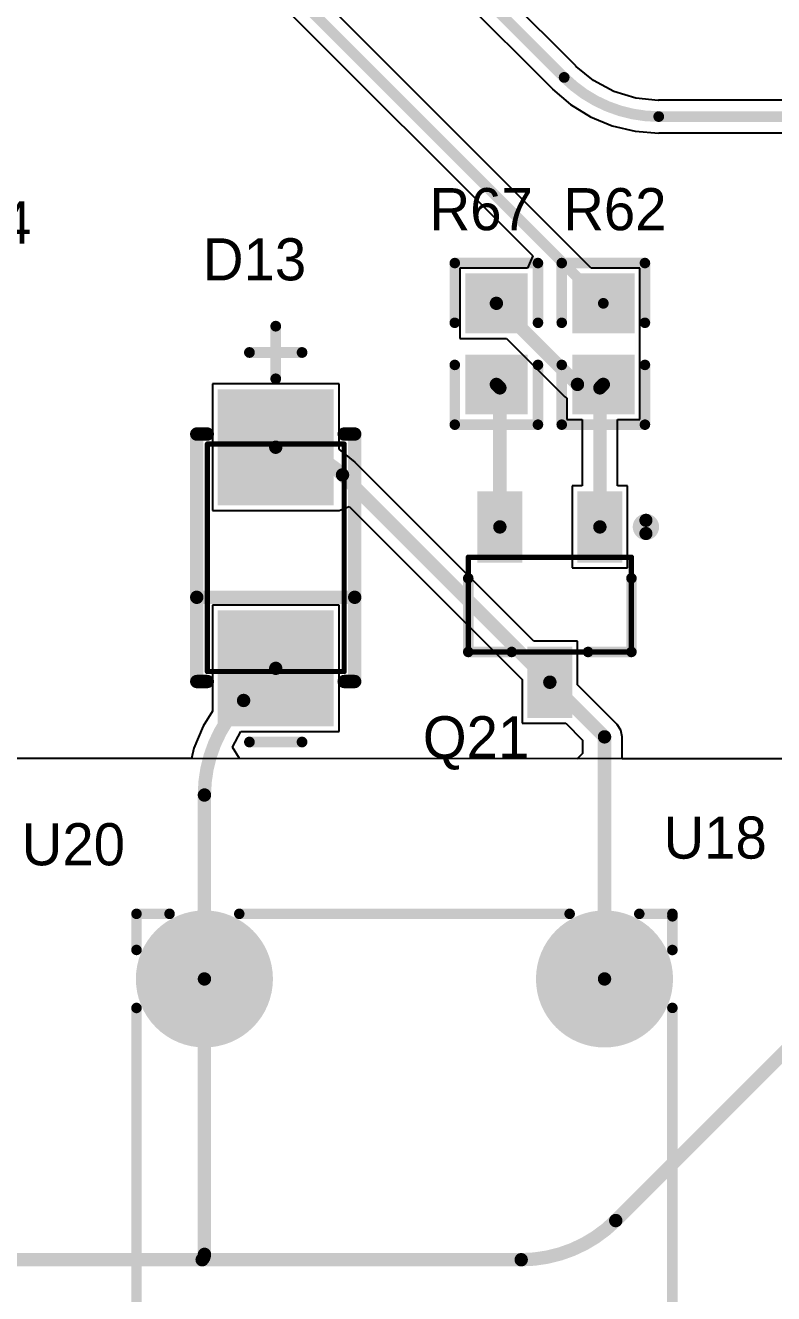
# Model space of a CAD drawing. Extents: x 32 to 132, y 19 to 123.
# Drawn here: x 98.5 to 112.71, y 42.66 to 66.76 of the extents above; entities that cross this region are included whole.
import ezdxf

# ---------------------------------------------------------------- set-up
doc = ezdxf.new("R2010")
doc.units = 0
doc.layers.get('0').update_dxf_attribs({"linetype": 'CONTINUOUS'})
for name, color, linetype in [('BOTTOMLAYER', 5, 'CONTINUOUS'), ('BOTTOMSOLDER', 6, 'CONTINUOUS'), ('MECHANICAL13', 56, 'CONTINUOUS'), ('MECHANICAL15', 56, 'CONTINUOUS'), ('MULTILAYER', 9, 'CONTINUOUS'), ('PADHOLELAYER', 156, 'CONTINUOUS'), ('TOPLAYER', 1, 'CONTINUOUS'), ('TOPOVERLAY', 2, 'CONTINUOUS'), ('TOPPASTE', 8, 'CONTINUOUS'), ('TOPSOLDER', 216, 'CONTINUOUS')]:
    doc.layers.add(name, color=color, linetype=linetype)

# ---------------------------------------------------------------- blocks, each defined once
blk = doc.blocks.new('SMA_DO_214AC__S1_61')
at = {"layer": 'MECHANICAL13', "const_width": 0.1}
for points in [[(-2.16, 1.3), (2.16, 1.3)], [(-2.16, 1.3), (-2.16, -1.3)], [(2.16, 1.3), (2.16, -1.3)], [(-2.16, -1.3), (2.16, -1.3)]]:
    blk.add_lwpolyline(points, dxfattribs=at)
at = {"layer": 'MECHANICAL13', "const_width": 0.05}
for points in [[(-2.185, 1.3, 1), (-2.135, 1.3, 1)], [(-2.185, 1.3, 1), (-2.135, 1.3, 1)], [(2.135, 1.3, 1), (2.185, 1.3, 1)], [(2.135, 1.3, 1), (2.185, 1.3, 1)], [(-2.185, -1.3, 1), (-2.135, -1.3, 1)], [(-2.185, -1.3, 1), (-2.135, -1.3, 1)], [(2.135, -1.3, 1), (2.185, -1.3, 1)], [(2.135, -1.3, 1), (2.185, -1.3, 1)]]:
    blk.add_lwpolyline(points, format="xyb", close=True, dxfattribs=at)
at = {"layer": 'MECHANICAL15', "const_width": 0.203}
for points in [[(-3.5, 0.5), (-3.5, -0.5)], [(3.9, 0.5), (3.9, -0.5)], [(3.4, 0), (4.4, 0)]]:
    blk.add_lwpolyline(points, dxfattribs=at)
at = {"layer": 'MECHANICAL15', "const_width": 0.102}
for points in [[(-3.551, 0.5, 1), (-3.449, 0.5, 1)], [(3.849, 0.5, 1), (3.951, 0.5, 1)], [(3.349, 0, 1), (3.451, 0, 1)], [(4.349, 0, 1), (4.451, 0, 1)], [(-3.551, -0.5, 1), (-3.449, -0.5, 1)], [(3.849, -0.5, 1), (3.951, -0.5, 1)]]:
    blk.add_lwpolyline(points, format="xyb", close=True, dxfattribs=at)
at = {"layer": 'TOPLAYER'}
for points in [[(-3.1, 1), (-3.1, -1), (-1.1, 1), (-1.1, -1)], [(1.1, 1), (1.1, -1), (3.1, 1), (3.1, -1)]]:
    blk.add_solid(points, dxfattribs=at)
at = {"layer": 'TOPOVERLAY', "const_width": 0.254}
for points in [[(-2.35, 1.5), (-2.35, 1.3)], [(-2.35, 1.5), (2.35, 1.5)], [(-0.75, 1.5), (-0.75, -1.5)], [(2.35, 1.5), (2.35, 1.3)], [(-2.35, -1.3), (-2.35, -1.5)], [(2.35, -1.3), (2.35, -1.5)], [(-2.35, -1.5), (2.35, -1.5)]]:
    blk.add_lwpolyline(points, dxfattribs=at)
at = {"layer": 'TOPOVERLAY', "const_width": 0.127}
for points in [[(-2.414, 1.5, 1), (-2.287, 1.5, 1)], [(-2.414, 1.5, 1), (-2.287, 1.5, 1)], [(-0.814, 1.5, 1), (-0.687, 1.5, 1)], [(2.287, 1.5, 1), (2.414, 1.5, 1)], [(2.287, 1.5, 1), (2.414, 1.5, 1)], [(-2.414, 1.3, 1), (-2.287, 1.3, 1)], [(2.287, 1.3, 1), (2.414, 1.3, 1)], [(-2.414, -1.3, 1), (-2.287, -1.3, 1)], [(2.287, -1.3, 1), (2.414, -1.3, 1)], [(-2.414, -1.5, 1), (-2.287, -1.5, 1)], [(-2.414, -1.5, 1), (-2.287, -1.5, 1)], [(-0.814, -1.5, 1), (-0.687, -1.5, 1)], [(2.287, -1.5, 1), (2.414, -1.5, 1)], [(2.287, -1.5, 1), (2.414, -1.5, 1)]]:
    blk.add_lwpolyline(points, format="xyb", close=True, dxfattribs=at)
at = {"layer": 'TOPPASTE'}
for points in [[(-3.1, 1), (-3.1, -1), (-1.1, 1), (-1.1, -1)], [(1.1, 1), (1.1, -1), (3.1, 1), (3.1, -1)]]:
    blk.add_solid(points, dxfattribs=at)
at = {"layer": 'TOPSOLDER'}
for points in [[(-3.202, 1.102), (-3.202, -1.102), (-0.998, 1.102), (-0.998, -1.102)], [(0.998, 1.102), (0.998, -1.102), (3.202, 1.102), (3.202, -1.102)]]:
    blk.add_solid(points, dxfattribs=at)
blk = doc.blocks.new('SOT_23_3L_84')
at = {"layer": 'MECHANICAL13', "const_width": 0.1}
for points in [[(-0.9, 1.55), (-0.9, -1.55)], [(-0.9, 1.55), (0.9, 1.55)], [(0.9, 1.55), (0.9, -1.55)], [(-0.9, -1.55), (0.9, -1.55)]]:
    blk.add_lwpolyline(points, dxfattribs=at)
at = {"layer": 'MECHANICAL13', "const_width": 0.05}
for points in [[(-0.925, 1.55, 1), (-0.875, 1.55, 1)], [(-0.925, 1.55, 1), (-0.875, 1.55, 1)], [(0.875, 1.55, 1), (0.925, 1.55, 1)], [(0.875, 1.55, 1), (0.925, 1.55, 1)], [(-0.925, -1.55, 1), (-0.875, -1.55, 1)], [(-0.925, -1.55, 1), (-0.875, -1.55, 1)], [(0.875, -1.55, 1), (0.925, -1.55, 1)], [(0.875, -1.55, 1), (0.925, -1.55, 1)]]:
    blk.add_lwpolyline(points, format="xyb", close=True, dxfattribs=at)
at = {"layer": 'TOPLAYER'}
for points in [[(0.9, 1.275), (0.9, 0.625), (2.05, 1.275), (2.05, 0.625)], [(-2.05, 0.325), (-2.05, -0.325), (-0.9, 0.325), (-0.9, -0.325)], [(0.9, -0.625), (0.9, -1.275), (2.05, -0.625), (2.05, -1.275)]]:
    blk.add_solid(points, dxfattribs=at)
at = {"layer": 'TOPOVERLAY', "const_width": 0.2}
for points in [[(-0.9, 1.55), (0.5, 1.55)], [(-0.9, 1.55), (-0.9, 0.725)], [(-0.9, -0.725), (-0.9, -1.55)], [(-0.9, -1.55), (0.5, -1.55)]]:
    blk.add_lwpolyline(points, dxfattribs=at)
at = {"layer": 'TOPOVERLAY'}
for points, const_width in [([(-0.95, 1.55, 1), (-0.85, 1.55, 1)], 0.1), ([(-0.95, 1.55, 1), (-0.85, 1.55, 1)], 0.1), ([(0.45, 1.55, 1), (0.55, 1.55, 1)], 0.1), ([(-0.95, 0.725, 1), (-0.85, 0.725, 1)], 0.1), ([(-0.95, -0.725, 1), (-0.85, -0.725, 1)], 0.1), ([(-0.95, -1.55, 1), (-0.85, -1.55, 1)], 0.1), ([(-0.95, -1.55, 1), (-0.85, -1.55, 1)], 0.1), ([(0.45, -1.55, 1), (0.55, -1.55, 1)], 0.1), ([(1.6, -1.825, 1), (1.35, -1.825, 1)], 0.25), ([(1.288, -1.825, 1), (1.412, -1.825, 1)], 0.125), ([(1.538, -1.825, 1), (1.663, -1.825, 1)], 0.125)]:
    blk.add_lwpolyline(points, format="xyb", close=True, dxfattribs=dict(at, const_width=const_width))
at = {"layer": 'TOPPASTE'}
for points in [[(0.9, 1.275), (0.9, 0.625), (2.05, 1.275), (2.05, 0.625)], [(-2.05, 0.325), (-2.05, -0.325), (-0.9, 0.325), (-0.9, -0.325)], [(0.9, -0.625), (0.9, -1.275), (2.05, -0.625), (2.05, -1.275)]]:
    blk.add_solid(points, dxfattribs=at)
at = {"layer": 'TOPSOLDER'}
for points in [[(0.798, 1.377), (0.798, 0.523), (2.152, 1.377), (2.152, 0.523)], [(-2.152, 0.427), (-2.152, -0.427), (-0.798, 0.427), (-0.798, -0.427)], [(0.798, -0.523), (0.798, -1.377), (2.152, -0.523), (2.152, -1.377)]]:
    blk.add_solid(points, dxfattribs=at)
blk = doc.blocks.new('0603_R_131')
at = {"layer": 'TOPLAYER'}
for points in [[(-1.235, -0.49), (-0.305, -0.49), (-1.235, 0.49), (-0.305, 0.49)], [(0.305, -0.49), (1.235, -0.49), (0.305, 0.49), (1.235, 0.49)]]:
    blk.add_solid(points, dxfattribs=at)
at = {"layer": 'TOPOVERLAY', "const_width": 0.2}
for points in [[(-1.535, -0.79), (-1.535, 0.79)], [(-0.4, 0.79), (-1.535, 0.79)], [(1.535, 0.79), (0.4, 0.79)], [(1.535, -0.79), (1.535, 0.79)], [(-0.4, -0.79), (-1.535, -0.79)], [(1.535, -0.79), (0.4, -0.79)]]:
    blk.add_lwpolyline(points, dxfattribs=at)
at = {"layer": 'TOPOVERLAY', "const_width": 0.1}
for points in [[(-1.585, 0.79, 1), (-1.485, 0.79, 1)], [(-1.585, 0.79, 1), (-1.485, 0.79, 1)], [(-0.45, 0.79, 1), (-0.35, 0.79, 1)], [(0.35, 0.79, 1), (0.45, 0.79, 1)], [(1.485, 0.79, 1), (1.585, 0.79, 1)], [(1.485, 0.79, 1), (1.585, 0.79, 1)], [(-1.585, -0.79, 1), (-1.485, -0.79, 1)], [(-1.585, -0.79, 1), (-1.485, -0.79, 1)], [(-0.45, -0.79, 1), (-0.35, -0.79, 1)], [(0.35, -0.79, 1), (0.45, -0.79, 1)], [(1.485, -0.79, 1), (1.585, -0.79, 1)], [(1.485, -0.79, 1), (1.585, -0.79, 1)]]:
    blk.add_lwpolyline(points, format="xyb", close=True, dxfattribs=at)
at = {"layer": 'TOPPASTE'}
for points in [[(-1.235, -0.49), (-0.305, -0.49), (-1.235, 0.49), (-0.305, 0.49)], [(0.305, -0.49), (1.235, -0.49), (0.305, 0.49), (1.235, 0.49)]]:
    blk.add_solid(points, dxfattribs=at)
at = {"layer": 'TOPSOLDER'}
for points in [[(-1.337, -0.592), (-0.203, -0.592), (-1.337, 0.592), (-0.203, 0.592)], [(0.203, -0.592), (1.337, -0.592), (0.203, 0.592), (1.337, 0.592)]]:
    blk.add_solid(points, dxfattribs=at)
blk = doc.blocks.new('0603_R_135')
at = {"layer": 'TOPLAYER'}
for points in [[(-1.235, -0.49), (-0.305, -0.49), (-1.235, 0.49), (-0.305, 0.49)], [(0.305, -0.49), (1.235, -0.49), (0.305, 0.49), (1.235, 0.49)]]:
    blk.add_solid(points, dxfattribs=at)
at = {"layer": 'TOPOVERLAY', "const_width": 0.2}
for points in [[(-1.535, 0.79), (-1.535, -0.79)], [(-1.535, 0.79), (-0.4, 0.79)], [(0.4, 0.79), (1.535, 0.79)], [(1.535, 0.79), (1.535, -0.79)], [(-1.535, -0.79), (-0.4, -0.79)], [(0.4, -0.79), (1.535, -0.79)]]:
    blk.add_lwpolyline(points, dxfattribs=at)
at = {"layer": 'TOPOVERLAY', "const_width": 0.1}
for points in [[(-1.585, 0.79, 1), (-1.485, 0.79, 1)], [(-1.585, 0.79, 1), (-1.485, 0.79, 1)], [(-0.45, 0.79, 1), (-0.35, 0.79, 1)], [(0.35, 0.79, 1), (0.45, 0.79, 1)], [(1.485, 0.79, 1), (1.585, 0.79, 1)], [(1.485, 0.79, 1), (1.585, 0.79, 1)], [(-1.585, -0.79, 1), (-1.485, -0.79, 1)], [(-1.585, -0.79, 1), (-1.485, -0.79, 1)], [(-0.45, -0.79, 1), (-0.35, -0.79, 1)], [(0.35, -0.79, 1), (0.45, -0.79, 1)], [(1.485, -0.79, 1), (1.585, -0.79, 1)], [(1.485, -0.79, 1), (1.585, -0.79, 1)]]:
    blk.add_lwpolyline(points, format="xyb", close=True, dxfattribs=at)
at = {"layer": 'TOPPASTE'}
for points in [[(-1.235, -0.49), (-0.305, -0.49), (-1.235, 0.49), (-0.305, 0.49)], [(0.305, -0.49), (1.235, -0.49), (0.305, 0.49), (1.235, 0.49)]]:
    blk.add_solid(points, dxfattribs=at)
at = {"layer": 'TOPSOLDER'}
for points in [[(-1.337, -0.592), (-0.203, -0.592), (-1.337, 0.592), (-0.203, 0.592)], [(0.203, -0.592), (1.337, -0.592), (0.203, 0.592), (1.337, 0.592)]]:
    blk.add_solid(points, dxfattribs=at)
blk = doc.blocks.new('HF32F_005_HS_155')
at = {"layer": 'BOTTOMLAYER', "const_width": 1.2}
for points in [[(-0.6, 7.6, 1), (0.6, 7.6, 1)], [(14.64, 7.62, 1), (15.84, 7.62, 1)], [(-0.6, 0, 1), (0.6, 0, 1)], [(12.1, 0, 1), (13.3, 0, 1)]]:
    blk.add_lwpolyline(points, format="xyb", close=True, dxfattribs=at)
at = {"layer": 'BOTTOMSOLDER', "const_width": 1.302}
for points in [[(14.589, 7.62, 1), (15.891, 7.62, 1)], [(-0.651, 7.6, 1), (0.651, 7.6, 1)], [(-0.651, 0, 1), (0.651, 0, 1)], [(12.049, 0, 1), (13.351, 0, 1)]]:
    blk.add_lwpolyline(points, format="xyb", close=True, dxfattribs=at)
at = {"layer": 'MECHANICAL15', "const_width": 0.00254}
blk.add_lwpolyline([(7.946, 4.137), (7.997, 4.188)], dxfattribs=at)
at = {"layer": 'MECHANICAL15', "const_width": 0.00127}
for points in [[(7.946, 4.137, 1), (7.947, 4.137, 1)], [(7.996, 4.188, 1), (7.998, 4.188, 1)]]:
    blk.add_lwpolyline(points, format="xyb", close=True, dxfattribs=at)
at = {"layer": 'MULTILAYER', "const_width": 1.2}
for points in [[(-0.6, 7.6, 1), (0.6, 7.6, 1)], [(14.64, 7.62, 1), (15.84, 7.62, 1)], [(-0.6, 0, 1), (0.6, 0, 1)], [(12.1, 0, 1), (13.3, 0, 1)]]:
    blk.add_lwpolyline(points, format="xyb", close=True, dxfattribs=at)
at = {"layer": 'PADHOLELAYER', "const_width": 0.7}
for points in [[(-0.35, 7.6, 1), (0.35, 7.6, 1)], [(14.89, 7.62, 1), (15.59, 7.62, 1)], [(-0.35, 0, 1), (0.35, 0, 1)], [(12.35, 0, 1), (13.05, 0, 1)]]:
    blk.add_lwpolyline(points, format="xyb", close=True, dxfattribs=at)
at = {"layer": 'TOPLAYER', "const_width": 1.2}
for points in [[(-0.6, 7.6, 1), (0.6, 7.6, 1)], [(14.64, 7.62, 1), (15.84, 7.62, 1)], [(-0.6, 0, 1), (0.6, 0, 1)], [(12.1, 0, 1), (13.3, 0, 1)]]:
    blk.add_lwpolyline(points, format="xyb", close=True, dxfattribs=at)
at = {"layer": 'TOPOVERLAY', "const_width": 0.2}
for points in [[(-1.237, 8.261), (-1.237, 8.89)], [(-0.55, 8.89), (-1.19, 8.89)], [(14.644, 8.89), (0.55, 8.89)], [(17.18, 8.89), (15.836, 8.89)], [(17.163, -1.27), (17.163, 8.89)], [(17.17, 8.56), (17.17, 8.89)], [(-1.237, 0.662), (-1.237, 6.938)], [(-1.237, -1.29), (-1.237, -0.662)], [(-0.551, -1.29), (-1.237, -1.29)], [(12.149, -1.29), (0.551, -1.29)], [(17.163, -1.29), (13.251, -1.29)]]:
    blk.add_lwpolyline(points, dxfattribs=at)
at = {"layer": 'TOPOVERLAY', "const_width": 0.1}
for points in [[(-1.287, 8.89, 1), (-1.187, 8.89, 1)], [(-1.24, 8.89, 1), (-1.14, 8.89, 1)], [(-0.6, 8.89, 1), (-0.5, 8.89, 1)], [(0.5, 8.89, 1), (0.6, 8.89, 1)], [(14.594, 8.89, 1), (14.694, 8.89, 1)], [(15.786, 8.89, 1), (15.886, 8.89, 1)], [(17.113, 8.89, 1), (17.213, 8.89, 1)], [(17.12, 8.89, 1), (17.22, 8.89, 1)], [(17.13, 8.89, 1), (17.23, 8.89, 1)], [(17.12, 8.56, 1), (17.22, 8.56, 1)], [(-1.287, 8.261, 1), (-1.187, 8.261, 1)], [(-1.287, 6.938, 1), (-1.187, 6.938, 1)], [(-1.287, 0.662, 1), (-1.187, 0.662, 1)], [(-1.287, -0.662, 1), (-1.187, -0.662, 1)], [(-1.287, -1.29, 1), (-1.187, -1.29, 1)], [(-1.287, -1.29, 1), (-1.187, -1.29, 1)], [(-0.601, -1.29, 1), (-0.501, -1.29, 1)], [(0.501, -1.29, 1), (0.601, -1.29, 1)], [(12.099, -1.29, 1), (12.199, -1.29, 1)], [(13.201, -1.29, 1), (13.301, -1.29, 1)], [(17.113, -1.27, 1), (17.213, -1.27, 1)], [(17.113, -1.29, 1), (17.213, -1.29, 1)]]:
    blk.add_lwpolyline(points, format="xyb", close=True, dxfattribs=at)
at = {"layer": 'TOPSOLDER', "const_width": 1.302}
for points in [[(14.589, 7.62, 1), (15.891, 7.62, 1)], [(-0.651, 7.6, 1), (0.651, 7.6, 1)], [(-0.651, 0, 1), (0.651, 0, 1)], [(12.049, 0, 1), (13.351, 0, 1)]]:
    blk.add_lwpolyline(points, format="xyb", close=True, dxfattribs=at)

msp = doc.modelspace()

# ---------------------------------------------------------------- linework, layer by layer
at = {"layer": 'BOTTOMLAYER'}
msp.add_line((115.689, 52.823), (75.852, 52.832), dxfattribs=at)
at = {"layer": 'BOTTOMLAYER', "const_width": 0.254}
for points in [[(101.896, 43.409), (101.896, 48.641)], [(109.71, 44.051), (114.3, 48.641)], [(89.535, 43.307), (101.854, 43.307)], [(101.854, 43.307), (107.914, 43.307)]]:
    msp.add_lwpolyline(points, dxfattribs=at)
at = {"layer": 'BOTTOMLAYER', "const_width": 0.127}
for points in [[(101.833, 48.641, 1), (101.96, 48.641, 1)], [(109.646, 44.051, 1), (109.773, 44.051, 1)], [(109.646, 44.051, 1), (109.773, 44.051, 1)], [(101.79, 43.307, 1), (101.918, 43.307, 1)], [(101.79, 43.307, 1), (101.918, 43.307, 1)], [(101.79, 43.307, 1), (101.918, 43.307, 1)], [(101.833, 43.409, 1), (101.96, 43.409, 1)], [(101.833, 43.409, 1), (101.96, 43.409, 1)], [(107.85, 43.307, 1), (107.977, 43.307, 1)], [(107.85, 43.307, 1), (107.977, 43.307, 1)]]:
    msp.add_lwpolyline(points, format="xyb", close=True, dxfattribs=at)
at = {"layer": 'BOTTOMLAYER', "const_width": 0.254}
for points in [[(109.71, 44.051, -0.198912), (107.914, 43.307)], [(101.896, 43.409, -0.198912), (101.854, 43.307)]]:
    msp.add_lwpolyline(points, format="xyb", dxfattribs=at)
at = {"layer": 'TOPLAYER'}
for p, q in [((108.95, 65.988), (104.85, 70.088)), ((104.41, 69.648), (108.51, 65.548)), ((109.245, 62.144), (101.81, 69.58)), ((101.37, 69.14), (108.132, 62.379)), ((108.957, 65.976), (108.95, 65.988)), ((109.285, 65.707), (108.957, 65.976)), ((108.51, 65.548), (108.508, 65.546)), ((108.508, 65.546), (108.849, 65.255)), ((109.671, 65.501), (109.285, 65.707)), ((110.09, 65.374), (109.671, 65.501)), ((110.513, 65.332), (110.09, 65.374)), ((110.526, 65.335), (110.513, 65.332)), ((117.32, 65.335), (110.526, 65.335)), ((108.849, 65.255), (109.231, 65.021)), ((109.231, 65.021), (109.644, 64.85)), ((109.644, 64.85), (110.08, 64.746)), ((110.08, 64.746), (110.526, 64.71)), ((110.526, 64.71), (110.526, 64.713)), ((110.526, 64.713), (117.32, 64.713)), ((108.09, 62.279), (108.034, 62.144)), ((108.132, 62.379), (108.09, 62.279)), ((108.09, 62.279), (108.09, 62.279)), ((108.034, 62.144), (106.749, 62.144)), ((106.749, 62.144), (106.749, 60.808)), ((110.167, 62.144), (109.245, 62.144)), ((110.167, 60.808), (110.167, 62.144)), ((106.749, 60.808), (107.634, 60.808)), ((107.634, 60.808), (108.744, 59.698)), ((110.167, 60.604), (110.167, 60.808)), ((110.167, 60.808), (110.167, 60.808)), ((110.167, 59.268), (110.167, 60.604)), ((110.167, 60.604), (110.167, 60.604)), ((110.167, 60.604), (110.167, 60.604)), ((110.167, 60.604), (110.167, 60.604)), ((104.454, 59.945), (102.048, 59.945)), ((102.048, 59.945), (102.048, 57.539)), ((104.454, 58.708), (104.454, 59.945)), ((108.744, 59.698), (108.781, 59.673)), ((108.781, 59.673), (108.781, 59.268)), ((108.781, 59.268), (109.071, 59.268)), ((109.071, 59.268), (109.071, 58.006)), ((109.745, 58.006), (109.745, 59.268)), ((109.745, 59.268), (110.167, 59.268)), ((104.76, 58.457), (104.454, 58.708)), ((104.757, 58.455), (104.76, 58.457)), ((108.156, 55.056), (104.757, 58.455)), ((109.071, 58.006), (108.88, 58.006)), ((108.88, 58.006), (108.88, 56.45)), ((109.936, 58.006), (109.745, 58.006)), ((109.936, 56.45), (109.936, 58.006)), ((104.454, 57.539), (104.643, 57.617)), ((104.643, 57.617), (107.93, 54.33)), ((102.048, 57.539), (104.454, 57.539)), ((104.454, 57.539), (104.454, 57.539)), ((104.454, 57.539), (104.454, 57.539)), ((108.88, 56.45), (109.936, 56.45)), ((104.454, 55.745), (102.048, 55.745)), ((102.048, 55.745), (102.048, 53.731)), ((104.454, 53.339), (104.454, 55.745)), ((108.986, 55.056), (108.156, 55.056)), ((108.986, 54.226), (108.986, 55.056)), ((107.93, 54.33), (107.93, 53.5)), ((109.734, 53.478), (108.986, 54.226)), ((102.048, 53.731), (101.871, 53.442)), ((107.93, 53.5), (108.76, 53.5)), ((108.76, 53.5), (109.081, 53.179)), ((101.871, 53.442), (101.698, 53.025)), ((102.431, 53.044), (102.588, 53.339)), ((102.588, 53.339), (104.454, 53.339)), ((109.807, 53.369), (109.734, 53.478)), ((109.833, 53.24), (109.807, 53.369)), ((101.698, 53.025), (101.65, 52.826)), ((102.561, 52.826), (102.431, 53.044)), ((109.081, 53.179), (109.081, 52.925)), ((109.833, 52.824), (109.833, 53.24)), ((101.65, 52.826), (97.429, 52.827)), ((108.98, 52.825), (102.561, 52.826)), ((109.081, 52.925), (108.98, 52.825)), ((113.784, 52.823), (109.833, 52.824))]:
    msp.add_line(p, q, dxfattribs=at)
for points, const_width in [([(104.63, 69.868), (108.73, 65.768)], 0.203), ([(101.59, 69.36), (109.474, 61.476)], 0.203), ([(110.526, 65.024), (117.32, 65.024)], 0.203), ([(107.442, 61.476), (108.982, 59.936)], 0.254), ([(107.442, 59.936), (107.508, 59.87)], 0.254), ([(107.508, 57.228), (107.508, 59.87)], 0.254), ([(108.982, 59.936), (109.474, 59.936)], 0.254), ([(109.408, 59.87), (109.474, 59.936)], 0.254), ([(109.408, 57.228), (109.408, 59.87)], 0.254), ([(104.519, 58.217), (108.458, 54.278)], 0.254), ([(102.64, 53.931), (103.251, 54.542)], 0.254), ([(108.458, 54.278), (109.496, 53.24)], 0.254), ([(109.496, 48.641), (109.496, 53.24)], 0.254), ([(101.896, 48.641), (101.896, 52.135)], 0.254)]:
    msp.add_lwpolyline(points, dxfattribs=dict(at, const_width=const_width))
for points, const_width in [([(108.679, 65.768, 1), (108.781, 65.768, 1)], 0.102), ([(108.679, 65.768, 1), (108.781, 65.768, 1)], 0.102), ([(110.475, 65.024, 1), (110.577, 65.024, 1)], 0.102), ([(110.475, 65.024, 1), (110.577, 65.024, 1)], 0.102), ([(107.379, 61.476, 1), (107.505, 61.476, 1)], 0.127), ([(109.423, 61.476, 1), (109.525, 61.476, 1)], 0.102), ([(107.379, 59.936, 1), (107.505, 59.936, 1)], 0.127), ([(107.445, 59.87, 1), (107.572, 59.87, 1)], 0.127), ([(107.445, 59.87, 1), (107.572, 59.87, 1)], 0.127), ([(108.919, 59.936, 1), (109.046, 59.936, 1)], 0.127), ([(108.919, 59.936, 1), (109.046, 59.936, 1)], 0.127), ([(109.345, 59.87, 1), (109.472, 59.87, 1)], 0.127), ([(109.345, 59.87, 1), (109.472, 59.87, 1)], 0.127), ([(109.41, 59.936, 1), (109.537, 59.936, 1)], 0.127), ([(109.41, 59.936, 1), (109.537, 59.936, 1)], 0.127), ([(103.188, 58.742, 1), (103.314, 58.742, 1)], 0.127), ([(104.456, 58.217, 1), (104.583, 58.217, 1)], 0.127), ([(104.456, 58.217, 1), (104.583, 58.217, 1)], 0.127), ([(107.445, 57.228, 1), (107.572, 57.228, 1)], 0.127), ([(109.345, 57.228, 1), (109.472, 57.228, 1)], 0.127), ([(103.188, 54.542, 1), (103.314, 54.542, 1)], 0.127), ([(108.394, 54.278, 1), (108.522, 54.278, 1)], 0.127), ([(108.394, 54.278, 1), (108.522, 54.278, 1)], 0.127), ([(102.577, 53.931, 1), (102.704, 53.931, 1)], 0.127), ([(102.577, 53.931, 1), (102.704, 53.931, 1)], 0.127), ([(109.433, 53.24, 1), (109.56, 53.24, 1)], 0.127), ([(109.433, 53.24, 1), (109.56, 53.24, 1)], 0.127), ([(101.833, 52.135, 1), (101.96, 52.135, 1)], 0.127), ([(101.833, 52.135, 1), (101.96, 52.135, 1)], 0.127), ([(101.833, 48.641, 1), (101.96, 48.641, 1)], 0.127), ([(109.433, 48.641, 1), (109.56, 48.641, 1)], 0.127)]:
    msp.add_lwpolyline(points, format="xyb", close=True, dxfattribs=dict(at, const_width=const_width))
for points, const_width in [([(110.526, 65.024, -0.198912), (108.73, 65.768)], 0.203), ([(103.251, 58.742, -0.198912), (104.519, 58.217)], 0.254), ([(101.896, 52.135, -0.198912), (102.64, 53.931)], 0.254)]:
    msp.add_lwpolyline(points, format="xyb", dxfattribs=dict(at, const_width=const_width))

# ---------------------------------------------------------------- block references
for name, p, rotation in [('0603_R_135', (107.442, 60.706), 90), ('0603_R_131', (109.474, 60.706), 270), ('SMA_DO_214AC__S1_61', (103.251, 56.642), 90), ('SOT_23_3L_84', (108.458, 55.753), 90), ('HF32F_005_HS_155', (101.896, 48.641), 270)]:
    msp.add_blockref(name, p, dxfattribs=dict(rotation=rotation))

# ---------------------------------------------------------------- texts
at = {"layer": 'TOPOVERLAY'}
for s, p in [('R67', (106.172, 62.865)), ('D13', (101.867, 61.912))]:
    msp.add_text(s, height=0.8, dxfattribs=at).set_placement(p)
for s, p in [('R62', (108.712, 62.865)), ('R64', (96.647, 62.611)), ('Q21', (106.045, 52.832)), ('U20', (98.425, 50.8)), ('U18', (110.617, 50.927))]:
    msp.add_text(s, height=0.8, rotation=360, dxfattribs=at).set_placement(p)

doc.saveas('drawing.dxf')
